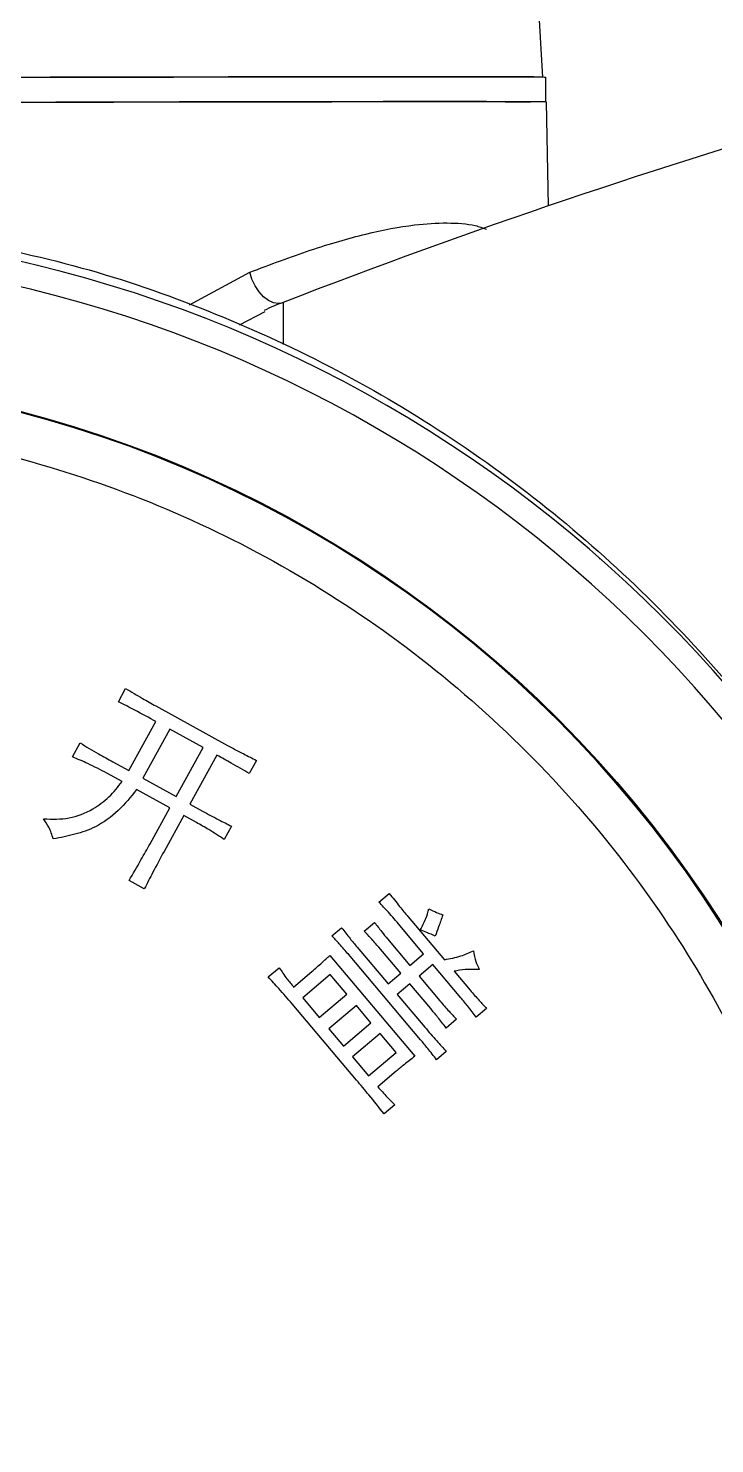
# Model space of a CAD drawing. Header units: millimetres. Extents: x 2451 to 4400, y 944 to 2322.
# Drawn here: x 3849.5 to 3890.9, y 2041.4 to 2126.7 of the extents above; entities that cross this region are included whole.
import ezdxf

# ---------------------------------------------------------------- set-up
doc = ezdxf.new("R2010")
doc.units = ezdxf.units.MM

msp = doc.modelspace()

# ---------------------------------------------------------------- linework, layer by layer
at = {"color": 7, "linetype": 'Continuous', "lineweight": 25}
for p, q in [((3880.519, 2123.737), (3880.247, 2128.644)), ((3880.704, 2122.233), (3880.699, 2123.73)), ((3880.874, 2115.978), (3880.745, 2122.23)), ((3859.249, 2110.024), (3862.871, 2111.977)), ((3863.779, 2109.589), (3862.228, 2108.789)), ((3883.957, 2094.7), (3883.962, 2094.706)), ((3854.956, 2086.103), (3855.395, 2086.903)), ((3857.214, 2085.85), (3861.534, 2083.475)), ((3855.591, 2081.951), (3857.218, 2084.912)), ((3858.058, 2084.451), (3856.431, 2081.49)), ((3860.057, 2083.351), (3858.058, 2084.451)), ((3852.192, 2082.778), (3852.654, 2083.619)), ((3858.43, 2080.39), (3860.057, 2083.351)), ((3854.631, 2082.478), (3855.591, 2081.951)), ((3860.898, 2082.889), (3859.271, 2079.928)), ((3863.276, 2082.571), (3862.836, 2081.771)), ((3855.177, 2081.293), (3854.257, 2081.798)), ((3856.431, 2081.49), (3858.43, 2080.39)), ((3858.057, 2079.71), (3856.057, 2080.809)), ((3856.869, 2077.55), (3858.057, 2079.71)), ((3859.271, 2079.928), (3860.03, 2079.511)), ((3858.897, 2079.248), (3857.71, 2077.089)), ((3859.657, 2078.83), (3858.897, 2079.248)), ((3861.774, 2078.605), (3861.334, 2077.805)), ((3856.519, 2074.827), (3855.599, 2075.332)), ((3870.653, 2074.035), (3871.275, 2074.56)), ((3872.408, 2073.15), (3874.596, 2070.562)), ((3867.82, 2071.997), (3868.407, 2072.492)), ((3869.767, 2072.281), (3870.389, 2072.807)), ((3873.343, 2070.924), (3871.915, 2072.615)), ((3869.335, 2071.325), (3871.202, 2069.115)), ((3871.962, 2069.757), (3870.65, 2071.31)), ((3871.172, 2071.811), (3872.514, 2070.223)), ((3867.689, 2070.819), (3872.824, 2064.743)), ((3873.164, 2065.742), (3868.816, 2070.887)), ((3872.514, 2070.223), (3873.343, 2070.924)), ((3863.989, 2069.528), (3864.644, 2070.082)), ((3865.508, 2068.918), (3866.613, 2069.853)), ((3867.721, 2069.662), (3866.064, 2068.261)), ((3868.713, 2068.489), (3867.721, 2069.662)), ((3871.202, 2069.115), (3871.962, 2069.757)), ((3873.899, 2070.267), (3873.07, 2069.566)), ((3873.07, 2069.566), (3874.323, 2068.083)), ((3875.591, 2068.265), (3873.899, 2070.267)), ((3875.179, 2069.871), (3876.144, 2068.731)), ((3872.518, 2069.1), (3871.758, 2068.458)), ((3873.771, 2067.616), (3872.518, 2069.1)), ((3869.304, 2063.306), (3865.422, 2067.899)), ((3866.064, 2068.261), (3867.056, 2067.087)), ((3867.056, 2067.087), (3868.713, 2068.489)), ((3869.296, 2067.798), (3867.639, 2066.397)), ((3870.172, 2066.762), (3869.296, 2067.798)), ((3871.758, 2068.458), (3873.42, 2066.491)), ((3875.32, 2066.971), (3874.699, 2066.446)), ((3877.139, 2067.621), (3876.518, 2067.096)), ((3867.639, 2066.397), (3868.514, 2065.361)), ((3868.514, 2065.361), (3870.172, 2066.762)), ((3870.724, 2066.107), (3869.067, 2064.706)), ((3871.689, 2064.967), (3870.724, 2066.107)), ((3869.067, 2064.706), (3870.032, 2063.566)), ((3870.032, 2063.566), (3871.689, 2064.967)), ((3874.709, 2065.034), (3874.123, 2064.539)), ((3871.689, 2063.845), (3870.584, 2062.91)), ((3871.617, 2061.829), (3870.962, 2061.275))]:
    msp.add_line(p, q, dxfattribs=at)
at = {"color": 7, "linetype": 'Continuous', "lineweight": 25, "flags": 128}
for points in [[(3834.626, 2123.679), (3834.7, 2123.679), (3838.871, 2123.691), (3842.983, 2123.702), (3847.008, 2123.713), (3850.917, 2123.722), (3854.683, 2123.73), (3858.279, 2123.738), (3861.681, 2123.744), (3864.863, 2123.749), (3867.805, 2123.752), (3870.485, 2123.754), (3872.884, 2123.756), (3874.987, 2123.755), (3876.777, 2123.754), (3878.242, 2123.751), (3879.373, 2123.747), (3880.161, 2123.742), (3880.6, 2123.735), (3880.699, 2123.73)], [(3880.52, 2123.729), (3880.421, 2123.735), (3879.983, 2123.741), (3879.198, 2123.746), (3878.071, 2123.75), (3876.611, 2123.753), (3874.827, 2123.755), (3872.733, 2123.755), (3870.342, 2123.754), (3867.672, 2123.751), (3864.741, 2123.748), (3861.569, 2123.743), (3858.18, 2123.737), (3854.597, 2123.73), (3850.844, 2123.721), (3846.949, 2123.712), (3842.939, 2123.702), (3838.841, 2123.691), (3834.685, 2123.678), (3834.627, 2123.678)], [(3880.745, 2122.23), (3880.7, 2122.234), (3880.338, 2122.24), (3879.617, 2122.246), (3878.543, 2122.25), (3877.122, 2122.254), (3875.365, 2122.255), (3873.286, 2122.256), (3870.898, 2122.255), (3868.218, 2122.253), (3865.268, 2122.249), (3862.066, 2122.244), (3858.638, 2122.238), (3855.006, 2122.231), (3851.198, 2122.223), (3847.241, 2122.213), (3843.164, 2122.203), (3838.995, 2122.191), (3836.297, 2122.184)], [(3836.297, 2122.184), (3838.876, 2122.191), (3842.988, 2122.202), (3847.013, 2122.213), (3850.922, 2122.222), (3854.688, 2122.23), (3858.284, 2122.238), (3861.686, 2122.244), (3864.868, 2122.249), (3867.81, 2122.252), (3870.49, 2122.254), (3872.889, 2122.256), (3874.991, 2122.255), (3876.781, 2122.254), (3878.247, 2122.251), (3879.378, 2122.247), (3879.776, 2122.245)], [(3864.782, 2110.124), (3864.601, 2110.098), (3864.304, 2110.137), (3864, 2110.271), (3863.704, 2110.492), (3863.43, 2110.79), (3863.192, 2111.149), (3863.003, 2111.551), (3862.871, 2111.977)], [(3864.875, 2110.16), (3864.875, 2110.014), (3864.877, 2109.462), (3864.88, 2108.499), (3864.883, 2107.632)]]:
    msp.add_lwpolyline(points, dxfattribs=at)
at = {"color": 7, "linetype": 'Continuous', "lineweight": 25}
msp.add_circle((3831.137, 2034.668), 71.202, dxfattribs=at)
for centre, radius, start, end in [((4015.275, 1721.5), 416.745, 101.22027, 111.15509), ((3831.134, 2034.665), 80, 10.30621, 79.69381), ((3831.137, 2034.667), 78.5, 10.30621, 79.69381), ((3872.093, 2091.507), 20, 111.15509, 114.6915), ((3831.139, 2034.67), 71.137, 270.00008, 179.99995), ((3831.144, 2034.675), 68.457, 90.00009, 359.99993)]:
    msp.add_arc(centre, radius, start, end, dxfattribs=at)
for points, knots in [([(3862.871, 2111.977), (3864.104, 2112.442), (3866.573, 2113.373), (3869.895, 2114.333), (3872.63, 2114.862), (3874.785, 2114.982), (3876.227, 2114.892), (3876.913, 2114.65), (3877.134, 2114.573)], [0, 0, 0, 0, 0.207384, 0.415154, 0.619449, 0.773526, 0.927102, 1, 1, 1, 1]), ([(3844.843, 2114.069), (3847.478, 2113.518), (3852.749, 2112.418), (3860.394, 2109.767), (3867.747, 2106.416), (3874.721, 2102.327), (3881.251, 2097.56), (3887.261, 2092.156), (3892.715, 2086.183), (3897.469, 2079.659), (3900.576, 2074.75), (3901.864, 2071.938), (3902.032, 2071.571)], [0, 0, 0, 0, 0.109293, 0.218586, 0.327879, 0.437172, 0.546465, 0.655758, 0.765051, 0.874344, 0.983637, 1, 1, 1, 1]), ([(3831.144, 2103.132), (3833.785, 2103.044), (3839.176, 2102.863), (3847.304, 2101.362), (3855.468, 2098.864), (3863.462, 2095.24), (3871.066, 2090.529), (3878.062, 2084.8), (3884.084, 2078.366), (3889.068, 2071.468), (3893.016, 2064.339), (3896.041, 2056.944), (3898.124, 2049.452), (3899.376, 2042.018), (3899.527, 2037.091), (3899.601, 2034.675)], [0, 0, 0, 0, 0.073675, 0.150434, 0.229885, 0.311524, 0.394751, 0.478886, 0.563205, 0.640041, 0.715869, 0.790184, 0.862545, 0.932581, 1, 1, 1, 1]), ([(3855.395, 2086.903), (3855.732, 2086.702), (3856.334, 2086.343), (3856.945, 2086.001), (3857.214, 2085.85)], [0, 0, 0, 0, 0.560003, 1, 1, 1, 1]), ([(3857.218, 2084.912), (3856.798, 2085.14), (3856.05, 2085.547), (3855.29, 2085.933), (3854.956, 2086.103)], [0, 0, 0, 0, 0.56, 1, 1, 1, 1]), ([(3852.654, 2083.619), (3853.02, 2083.401), (3853.674, 2083.012), (3854.338, 2082.641), (3854.631, 2082.478)], [0, 0, 0, 0, 0.559995, 1, 1, 1, 1]), ([(3861.534, 2083.475), (3861.857, 2083.301), (3862.432, 2082.99), (3863.018, 2082.699), (3863.276, 2082.571)], [0, 0, 0, 0, 0.559997, 1, 1, 1, 1]), ([(3854.257, 2081.798), (3853.88, 2081.999), (3853.207, 2082.357), (3852.502, 2082.65), (3852.192, 2082.778)], [0, 0, 0, 0, 0.55999, 1, 1, 1, 1]), ([(3862.836, 2081.771), (3862.478, 2081.986), (3861.837, 2082.369), (3861.185, 2082.73), (3860.898, 2082.889)], [0, 0, 0, 0, 0.559994, 1, 1, 1, 1]), ([(3850.452, 2079.048), (3850.969, 2079.03), (3852.003, 2078.994), (3853.354, 2079.555), (3854.432, 2080.333), (3854.928, 2080.973), (3855.177, 2081.293)], [0, 0, 0, 0, 0.279757, 0.559563, 0.779912, 1, 1, 1, 1]), ([(3856.057, 2080.809), (3855.703, 2080.373), (3854.994, 2079.502), (3853.712, 2078.56), (3852.338, 2078.086), (3851.472, 2077.922), (3851.038, 2077.84)], [0, 0, 0, 0, 0.280214, 0.559818, 0.77972, 1, 1, 1, 1]), ([(3851.038, 2077.84), (3850.958, 2078.08), (3850.814, 2078.508), (3850.563, 2078.883), (3850.452, 2079.048)], [0, 0, 0, 0, 0.559547, 1, 1, 1, 1]), ([(3861.334, 2077.805), (3861.027, 2078.006), (3860.478, 2078.365), (3859.908, 2078.688), (3859.657, 2078.83)], [0, 0, 0, 0, 0.559995, 1, 1, 1, 1]), ([(3860.03, 2079.511), (3860.353, 2079.337), (3860.93, 2079.026), (3861.516, 2078.733), (3861.774, 2078.605)], [0, 0, 0, 0, 0.559996, 1, 1, 1, 1]), ([(3855.599, 2075.332), (3855.841, 2075.744), (3856.272, 2076.479), (3856.687, 2077.223), (3856.869, 2077.55)], [0, 0, 0, 0, 0.56, 1, 1, 1, 1]), ([(3857.71, 2077.089), (3857.483, 2076.669), (3857.077, 2075.92), (3856.689, 2075.161), (3856.519, 2074.827)], [0, 0, 0, 0, 0.5599974, 1, 1, 1, 1]), ([(3871.915, 2072.615), (3871.685, 2072.885), (3871.275, 2073.367), (3870.843, 2073.831), (3870.653, 2074.035)], [0, 0, 0, 0, 0.560006, 1, 1, 1, 1]), ([(3871.275, 2074.56), (3871.481, 2074.293), (3871.85, 2073.816), (3872.238, 2073.354), (3872.408, 2073.15)], [0, 0, 0, 0, 0.559998, 1, 1, 1, 1]), ([(3873.143, 2072.35), (3873.263, 2072.579), (3873.477, 2072.986), (3873.609, 2073.428), (3873.666, 2073.622)], [0, 0, 0, 0, 0.559929, 1, 1, 1, 1]), ([(3873.666, 2073.622), (3873.82, 2073.55), (3874.094, 2073.42), (3874.377, 2073.311), (3874.502, 2073.263)], [0, 0, 0, 0, 0.560013, 1, 1, 1, 1]), ([(3874.502, 2073.263), (3874.418, 2073.024), (3874.268, 2072.598), (3874.111, 2072.173), (3874.042, 2071.987)], [0, 0, 0, 0, 0.5600007, 1, 1, 1, 1]), ([(3868.407, 2072.492), (3868.575, 2072.27), (3868.875, 2071.874), (3869.194, 2071.493), (3869.335, 2071.325)], [0, 0, 0, 0, 0.559986, 1, 1, 1, 1]), ([(3870.65, 2071.31), (3870.489, 2071.494), (3870.201, 2071.824), (3869.9, 2072.142), (3869.767, 2072.281)], [0, 0, 0, 0, 0.559993, 1, 1, 1, 1]), ([(3870.389, 2072.807), (3870.531, 2072.618), (3870.786, 2072.281), (3871.054, 2071.955), (3871.172, 2071.811)], [0, 0, 0, 0, 0.560004, 1, 1, 1, 1]), ([(3874.042, 2071.987), (3873.875, 2072.058), (3873.578, 2072.185), (3873.276, 2072.3), (3873.143, 2072.35)], [0, 0, 0, 0, 0.55999, 1, 1, 1, 1]), ([(3868.816, 2070.887), (3868.635, 2071.098), (3868.311, 2071.475), (3867.97, 2071.837), (3867.82, 2071.997)], [0, 0, 0, 0, 0.559988, 1, 1, 1, 1]), ([(3866.613, 2069.853), (3866.818, 2070.029), (3867.184, 2070.343), (3867.535, 2070.674), (3867.689, 2070.819)], [0, 0, 0, 0, 0.559995, 1, 1, 1, 1]), ([(3874.596, 2070.562), (3874.932, 2070.625), (3875.533, 2070.739), (3876.093, 2070.982), (3876.339, 2071.089)], [0, 0, 0, 0, 0.559579, 1, 1, 1, 1]), ([(3876.339, 2071.089), (3876.382, 2070.872), (3876.458, 2070.484), (3876.622, 2070.125), (3876.695, 2069.967)], [0, 0, 0, 0, 0.559689, 1, 1, 1, 1]), ([(3865.422, 2067.899), (3865.16, 2068.208), (3864.692, 2068.759), (3864.204, 2069.293), (3863.989, 2069.528)], [0, 0, 0, 0, 0.559999, 1, 1, 1, 1]), ([(3864.644, 2070.082), (3864.796, 2069.857), (3865.066, 2069.456), (3865.373, 2069.083), (3865.508, 2068.918)], [0, 0, 0, 0, 0.559943, 1, 1, 1, 1]), ([(3876.695, 2069.967), (3876.41, 2069.977), (3875.902, 2069.993), (3875.4, 2069.909), (3875.179, 2069.871)], [0, 0, 0, 0, 0.558937, 1, 1, 1, 1]), ([(3876.144, 2068.731), (3876.325, 2068.52), (3876.649, 2068.143), (3876.989, 2067.781), (3877.139, 2067.621)], [0, 0, 0, 0, 0.559985, 1, 1, 1, 1]), ([(3874.323, 2068.083), (3874.506, 2067.872), (3874.832, 2067.496), (3875.171, 2067.131), (3875.32, 2066.971)], [0, 0, 0, 0, 0.559997, 1, 1, 1, 1]), ([(3876.518, 2067.096), (3876.35, 2067.318), (3876.05, 2067.714), (3875.731, 2068.096), (3875.591, 2068.265)], [0, 0, 0, 0, 0.5599874, 1, 1, 1, 1]), ([(3874.699, 2066.446), (3874.53, 2066.668), (3874.229, 2067.064), (3873.911, 2067.447), (3873.771, 2067.616)], [0, 0, 0, 0, 0.559996, 1, 1, 1, 1]), ([(3873.42, 2066.491), (3873.657, 2066.216), (3874.08, 2065.724), (3874.517, 2065.245), (3874.709, 2065.034)], [0, 0, 0, 0, 0.559997, 1, 1, 1, 1]), ([(3874.123, 2064.539), (3873.947, 2064.766), (3873.632, 2065.17), (3873.307, 2065.567), (3873.164, 2065.742)], [0, 0, 0, 0, 0.560009, 1, 1, 1, 1]), ([(3872.824, 2064.743), (3872.609, 2064.579), (3872.225, 2064.287), (3871.853, 2063.98), (3871.689, 2063.845)], [0, 0, 0, 0, 0.559999, 1, 1, 1, 1]), ([(3870.962, 2061.275), (3870.658, 2061.659), (3870.115, 2062.343), (3869.552, 2063.012), (3869.304, 2063.306)], [0, 0, 0, 0, 0.559989, 1, 1, 1, 1]), ([(3870.584, 2062.91), (3870.767, 2062.699), (3871.092, 2062.321), (3871.457, 2061.979), (3871.617, 2061.829)], [0, 0, 0, 0, 0.5600318, 1, 1, 1, 1])]:
    msp.add_open_spline(points, degree=3, knots=knots, dxfattribs=at)

doc.saveas('drawing.dxf')
